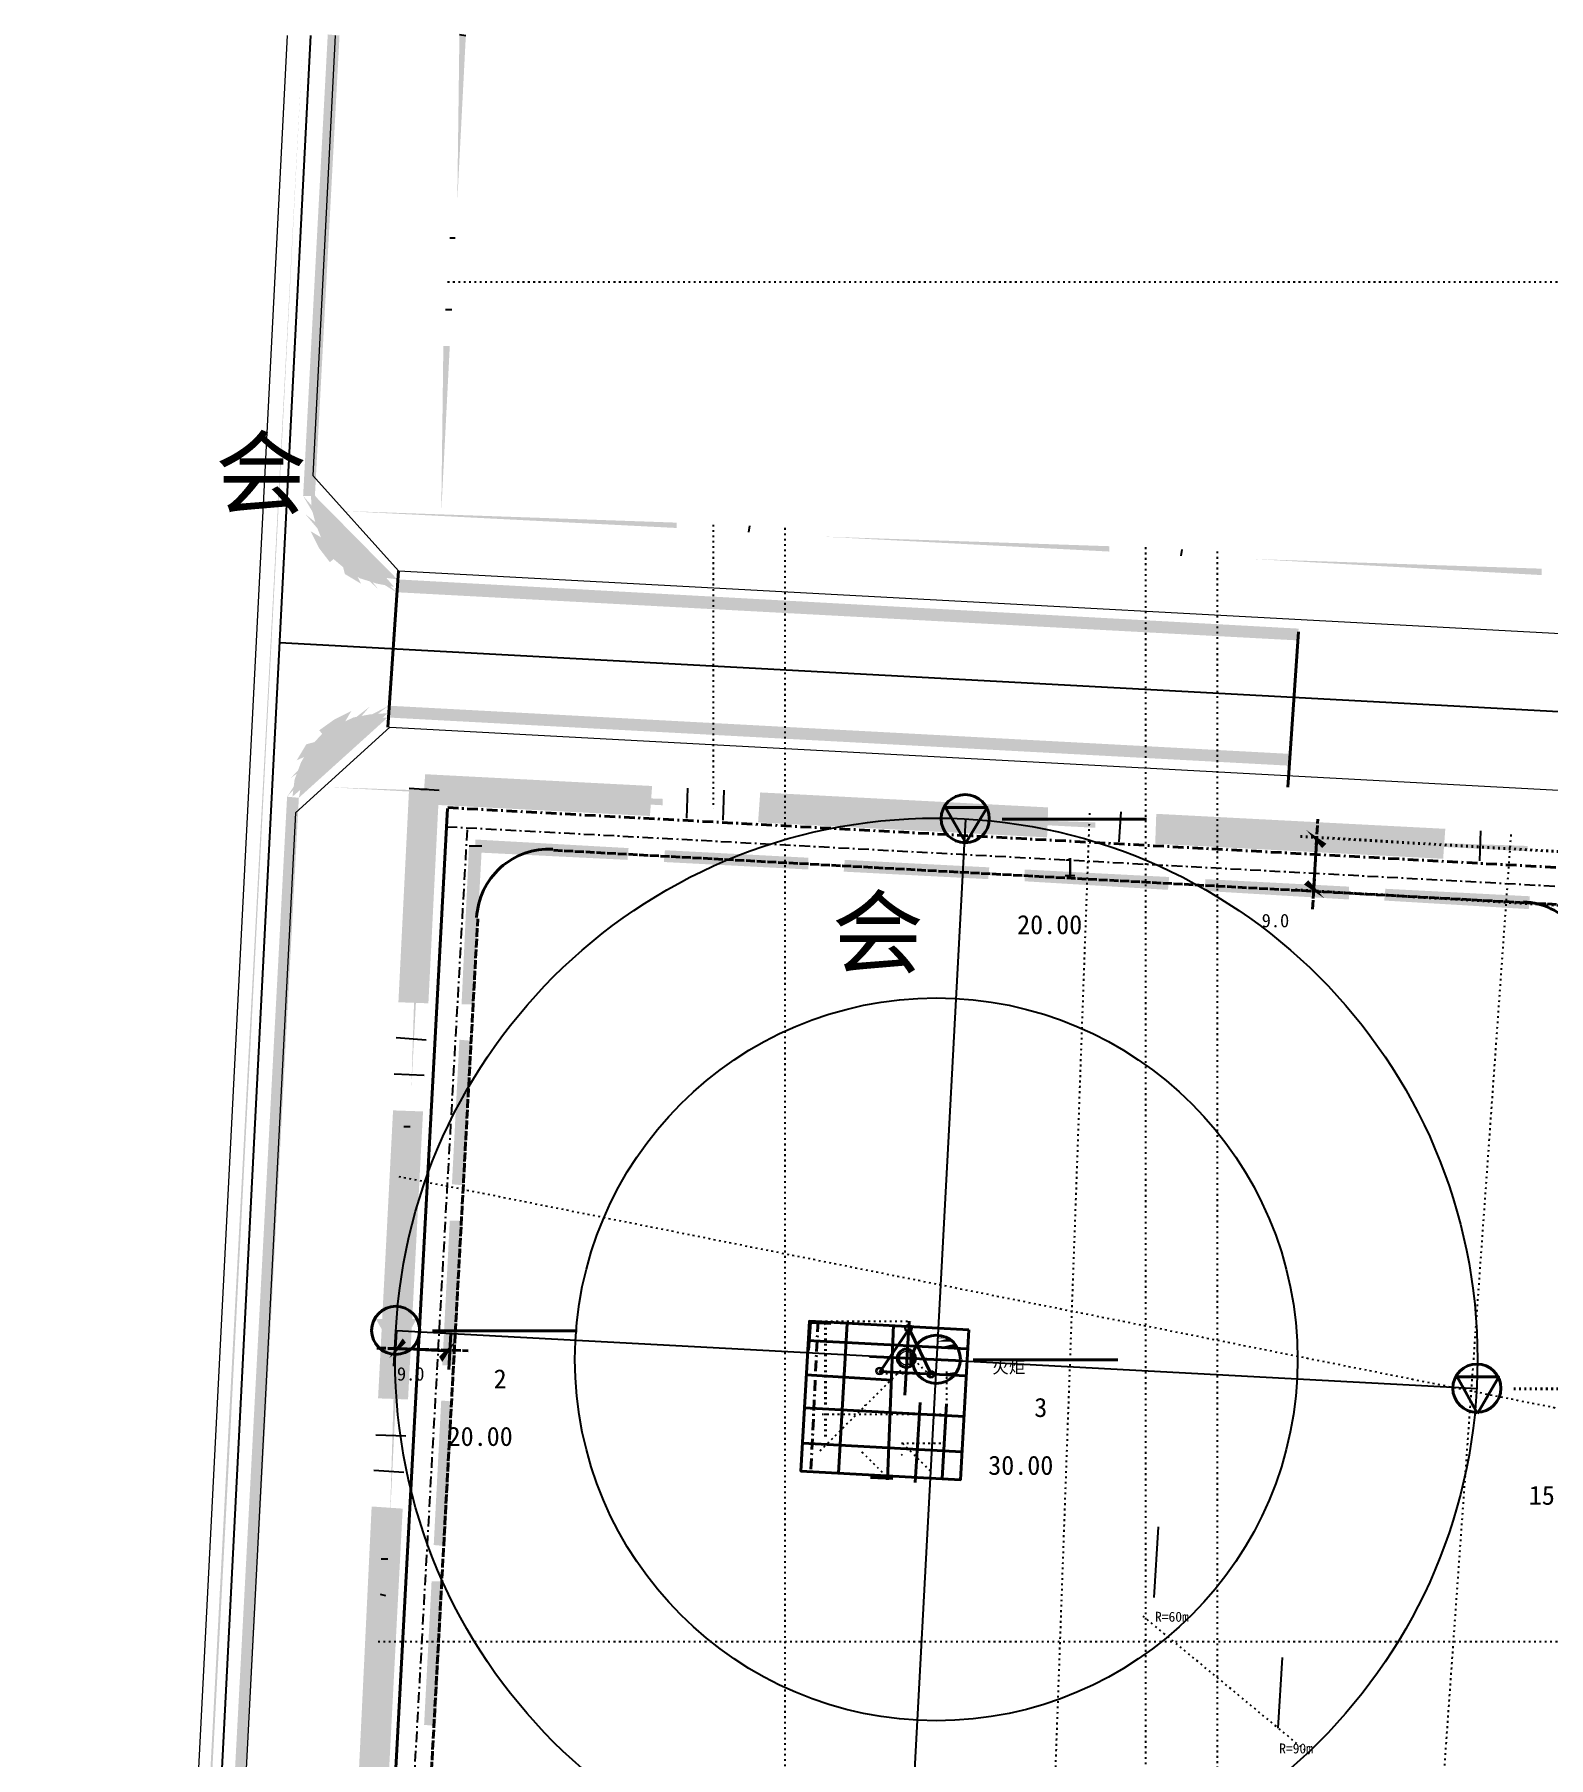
# Model space of a CAD drawing. Header units: metres. Extents: x 110 to 500, y 133 to 419.
# Drawn here: x 120.3 to 205.1, y 322.8 to 419.4 of the extents above; entities that cross this region are included whole.
import ezdxf

# ---------------------------------------------------------------- set-up
doc = ezdxf.new("R2010")
doc.units = ezdxf.units.M
for name, pattern in [('DASHDOT', [1, 0.6, -0.2, 0, -0.2]), ('DASHED', [0.6, 0.5, -0.1]), ('DOT', [0.2, 0, -0.2])]:
    doc.linetypes.add(name, pattern=pattern)
for name, color, linetype in [('PDF_0', 7, 'Continuous'), ('PDF_0-道路边线', 7, 'Continuous'), ('PDF_AXIS', 7, 'Continuous'), ('PDF_c- 现状道路', 7, 'Continuous'), ('PDF_d-道路中心线', 7, 'Continuous'), ('PDF_d-道路红线', 7, 'Continuous'), ('PDF_DM-尺寸标注', 7, 'Continuous'), ('PDF_PP-COM', 7, 'Continuous'), ('PDF_REIND', 7, 'Continuous'), ('PDF_ROAD-CENT', 7, 'Continuous'), ('PDF_勘探点', 7, 'Continuous'), ('PDF_界区', 7, 'Continuous'), ('PDF_绿线', 7, 'Continuous'), ('PDF_螺栓', 7, 'Continuous'), ('PDF_设备基础', 7, 'Continuous')]:
    doc.layers.add(name, color=color, linetype=linetype)
doc.styles.add('CHINESE', font='宋体')

msp = doc.modelspace()

# ---------------------------------------------------------------- hatches: boundary and pattern name
at = {"layer": 'PDF_0'}
for points in [[(135.32, 393.5), (135.98, 393.5), (137.36, 419.3), (136.7, 419.36)], [(136.82, 389.78), (137.36, 390.26), (137.66, 389.12), (138.56, 388.58), (138.02, 389.66), (139.52, 388.28), (138.8, 389.18), (140.54, 388.1), (139.7, 388.94), (140.6, 388.82), (135.98, 393.5), (136.1, 392.6), (135.32, 393.5), (136.34, 391.76), (135.44, 392.48), (136.76, 390.92), (135.74, 391.52), (136.22, 390.56)], [(191.06, 385.4), (191.12, 386.06), (140.6, 388.82), (140.54, 388.1)], [(135.5, 379.58), (134.96, 378.68), (136.04, 379.16), (134.6, 377.66), (135.56, 378.38), (134.42, 376.64), (135.26, 377.54), (135.08, 376.58), (140.06, 381.08), (139.16, 381.02), (140.12, 381.74), (138.26, 380.78), (139.04, 381.68), (137.42, 380.42), (138.02, 381.44), (137.06, 380.96), (136.22, 380.36), (136.64, 379.88)], [(190.58, 378.38), (190.64, 379.04), (140.12, 381.74), (140.06, 381.08)], [(142.04, 376.22), (154.76, 375.56), (154.88, 377.24), (142.16, 377.9)], [(124.4, 189.5), (125.06, 189.44), (135.08, 376.58), (134.42, 376.64)], [(140.66, 365.12), (142.34, 365.06), (142.94, 377), (141.26, 377.12)], [(160.82, 375.2), (177.02, 374.36), (177.08, 376.04), (160.94, 376.88)], [(183.08, 374), (199.22, 373.16), (199.34, 374.84), (183.14, 375.68)], [(191.78, 374.96), (191.54, 374.78), (192.68, 374), (191.78, 374.96), (192.68, 374), (192.44, 373.76), (191.54, 374.78)], [(144.2, 365), (144.86, 365), (145.34, 373.88), (144.62, 373.88)], [(144.98, 373.52), (153.5, 373.1), (153.56, 373.76), (144.98, 374.24)], [(155.54, 372.98), (163.64, 372.56), (163.64, 373.22), (155.6, 373.64)], [(165.62, 372.44), (173.72, 372.02), (173.78, 372.68), (165.68, 373.1)], [(175.76, 371.9), (183.8, 371.42), (183.86, 372.14), (175.76, 372.56)], [(185.84, 371.36), (193.94, 370.88), (193.94, 371.6), (185.9, 372.02)], [(192.26, 370.76), (192.56, 370.94), (191.42, 371.72), (192.26, 370.76), (191.42, 371.72), (191.66, 371.96), (192.56, 370.94)], [(195.92, 370.82), (204.02, 370.34), (204.08, 371.06), (195.98, 371.48)], [(143.66, 354.92), (144.32, 354.86), (144.74, 362.96), (144.08, 363.02)], [(139.52, 342.92), (141.2, 342.86), (142.04, 359), (140.36, 359.06)], [(143.12, 344.78), (143.84, 344.78), (144.26, 352.88), (143.54, 352.88)], [(139.88, 345.38), (140.12, 345.14), (140.9, 346.28), (139.88, 345.38), (140.9, 346.28), (141.08, 346.04), (140.12, 345.14)], [(144.14, 345.86), (143.9, 346.16), (143.12, 344.96), (144.14, 345.86), (143.12, 344.96), (142.94, 345.26), (143.9, 346.16)], [(142.64, 334.7), (143.3, 334.64), (143.72, 342.74), (143.06, 342.8)], [(138.38, 320.66), (140.06, 320.6), (140.9, 336.74), (139.16, 336.86)], [(142.1, 324.62), (142.76, 324.56), (143.18, 332.66), (142.52, 332.66)]]:
    msp.add_hatch(color=7, dxfattribs=at).paths.add_polyline_path(points)
at = {"layer": 'PDF_c- 现状道路'}
for points in [[(120.62, 142.46), (131.12, 338.72), (135.32, 419.3), (131, 338.72)], [(137.06, 419.3), (135.74, 393.8), (137.06, 419.3), (135.74, 393.8)], [(136.88, 390.08), (137.66, 389.42), (138.5, 388.88), (139.46, 388.58), (140.42, 388.4), (135.74, 393.8), (135.8, 392.78), (136.04, 391.88), (136.4, 390.98)], [(140.48, 388.52), (460.58, 371.3), (140.48, 388.52), (460.58, 371.3)], [(135.68, 379.4), (135.2, 378.56), (134.84, 377.6), (134.72, 376.64), (140.06, 381.32), (139.1, 381.26), (138.14, 381.08), (137.24, 380.66), (136.4, 380.18)], [(460.16, 364.1), (140.06, 381.32), (460.16, 364.1), (140.06, 381.32)], [(122.3, 142.46), (132.8, 338.66), (134.84, 376.64), (132.68, 338.66)]]:
    msp.add_hatch(color=7, dxfattribs=at).paths.add_polyline_path(points)
at = {"layer": 'PDF_勘探点'}
for points in [[(139.4, 347.36), (141.68, 347.36), (140.54, 345.38)], [(171.32, 346.34), (170.84, 346.34), (171.5, 346.28), (170.84, 346.28)], [(170.84, 346.1), (171.68, 346.1), (171.5, 346.28)], [(170.84, 345.74), (171.98, 345.74), (171.86, 345.98)], [(170.84, 344.24), (171.86, 344.24), (172.04, 344.42)], [(170.84, 343.82), (171.32, 343.82), (171.56, 343.94)]]:
    msp.add_hatch(color=7, dxfattribs=at).paths.add_polyline_path(points)
at = {"layer": 'PDF_绿线'}
for points in [[(143.6, 410), (143.96, 410), (144.08, 419.36), (143.6, 410), (144.08, 419.36), (144.44, 419.3), (143.96, 410)], [(142.7, 392.54), (143.06, 392.54), (143.18, 401.9), (142.7, 392.54), (143.18, 401.9), (143.54, 401.9), (143.06, 392.54)], [(137.42, 393.02), (137.42, 392.66), (156.26, 392), (137.42, 393.02), (156.26, 392), (156.26, 391.7), (137.42, 392.66)], [(164.36, 391.58), (164.36, 391.22), (180.5, 390.68), (164.36, 391.58), (180.5, 390.68), (180.5, 390.38), (164.36, 391.22)], [(188.6, 390.26), (188.6, 389.96), (204.74, 389.42), (188.6, 390.26), (204.74, 389.42), (204.74, 389.06), (188.6, 389.96)], [(136.64, 377.54), (136.64, 377.18), (155.48, 376.52), (136.64, 377.54), (155.48, 376.52), (155.48, 376.16), (136.64, 377.18)], [(141.08, 360.2), (141.38, 360.2), (141.92, 377.06), (141.08, 360.2), (141.92, 377.06), (142.28, 377.06), (141.38, 360.2)], [(163.58, 376.1), (163.52, 375.74), (179.72, 375.2), (163.58, 376.1), (179.72, 375.2), (179.72, 374.9), (163.52, 375.74)], [(187.82, 374.78), (187.76, 374.42), (203.96, 373.88), (187.82, 374.78), (203.96, 373.88), (203.96, 373.58), (187.76, 374.42)], [(139.82, 335.96), (140.18, 335.96), (140.66, 352.1), (139.82, 335.96), (140.66, 352.1), (140.96, 352.1), (140.18, 335.96)], [(138.56, 311.72), (138.92, 311.66), (139.4, 327.86), (138.56, 311.72), (139.4, 327.86), (139.76, 327.86), (138.92, 311.66)]]:
    msp.add_hatch(color=7, dxfattribs=at).paths.add_polyline_path(points)

# ---------------------------------------------------------------- linework, layer by layer
at = {"layer": 'PDF_0', "color": 7, "lineweight": 40}
for points in [[(140.06, 380.54), (140.66, 389.3)], [(190.52, 377.18), (191.12, 385.88)], [(140.54, 346.7), (140.42, 344.72)], [(143.48, 344.54), (143.6, 346.58)]]:
    msp.add_lwpolyline(points, dxfattribs=at)
at = {"layer": 'PDF_0', "color": 1}
for points in [[(141.26, 377.12), (142.94, 377)], [(156.86, 377.12), (156.8, 375.44)], [(158.9, 377), (158.84, 375.32)], [(181.16, 375.8), (181.04, 374.12)], [(201.32, 374.72), (201.26, 373.04)], [(140.54, 363.14), (142.22, 363.02)], [(140.42, 361.1), (142.1, 361.04)], [(139.4, 340.88), (141.08, 340.82)], [(139.28, 338.9), (140.96, 338.78)]]:
    msp.add_lwpolyline(points, dxfattribs=at)
at = {"layer": 'PDF_0', "color": 1, "linetype": 'DOT'}
for points in [[(175.94, 278.48), (179.419, 375.909)], [(196.1, 277.46), (203.04, 374.623)]]:
    msp.add_lwpolyline(points, dxfattribs=at)
at = {"layer": 'PDF_0', "color": 7, "linetype": 'DASHED', "lineweight": 40}
for points in [[(191.9, 370.34), (192.196, 375.38)], [(139.46, 345.74), (144.563, 345.59)]]:
    msp.add_lwpolyline(points, dxfattribs=at)
at = {"layer": 'PDF_0', "color": 2}
msp.add_lwpolyline([(144.62, 373.88), (145.34, 373.88)], dxfattribs=at)
at = {"layer": 'PDF_0', "color": 7, "linetype": 'DOT', "lineweight": 40}
for points in [[(472.837, 357.849), (191.12, 374.42)], [(190.94, 371.42), (428.593, 357.441)]]:
    msp.add_lwpolyline(points, dxfattribs=at)
at = {"layer": 'PDF_0-道路边线', "color": 3, "lineweight": 40}
msp.add_lwpolyline([(138.74, 289.22), (143.42, 375.98)], dxfattribs=at)
at = {"layer": 'PDF_0-道路边线', "color": 3, "linetype": 'DASHDOT', "lineweight": 40}
msp.add_lwpolyline([(143.423, 376.027), (459.08, 359)], dxfattribs=at)
at = {"layer": 'PDF_0-道路边线', "color": 3, "linetype": 'DASHED', "lineweight": 40}
for points in [[(149.36, 373.64), (451.871, 357.297)], [(140.72, 289.1), (145.11, 369.799)]]:
    msp.add_lwpolyline(points, dxfattribs=at)
at = {"layer": 'PDF_0-道路边线', "color": 3, "lineweight": 40}
for centre, start, end in [((149.09, 369.65), 86.91812, 176.91848), ((203.51, 366.71), -3.08168, 86.91868)]:
    msp.add_arc(centre, 4.05, start, end, dxfattribs=at)
at = {"layer": 'PDF_AXIS', "color": 3, "lineweight": 40}
for points in [[(164.9, 347.12), (163.76, 347.18), (163.64, 345.62)], [(165.805, 347.119), (165.32, 338.719)], [(170.54, 344.24), (169.28, 346.82), (167.66, 344.42), (172.46, 344.18)], [(168.407, 347.039), (168.08, 338.36)], [(163.599, 346.165), (172.53, 345.695)], [(163.52, 344.24), (168.32, 343.94)], [(172.369, 341.898), (163.4, 342.38)], [(169.903, 342.686), (169.623, 338.207)], [(171.38, 342.62), (171.14, 338.42)], [(172.22, 339.92), (163.322, 340.401)], [(168.38, 338.42), (167.12, 338.48)]]:
    msp.add_lwpolyline(points, dxfattribs=at)
at = {"layer": 'PDF_AXIS', "color": 3, "linetype": 'DASHDOT', "lineweight": 40}
msp.add_lwpolyline([(164.18, 347.24), (163.778, 338.802)], dxfattribs=at)
at = {"layer": 'PDF_AXIS', "color": 3, "lineweight": 0}
for centre, radius in [((169.25, 346.85), 0.15), ((169.13, 345.17), 0.39), ((167.63, 344.45), 0.15), ((170.51, 344.27), 0.15)]:
    msp.add_circle(centre, radius, dxfattribs=at)
at = {"layer": 'PDF_d-道路中心线', "color": 1}
for points in [[(135.74, 419.3), (121.76, 146.18), (121.58, 142.46)], [(134, 385.28), (468.98, 367.22)]]:
    msp.add_lwpolyline(points, dxfattribs=at)
at = {"layer": 'PDF_d-道路红线', "color": 5, "lineweight": 5}
for points in [[(134.42, 419.3), (120.44, 146.24), (120.26, 142.46)], [(137.12, 419.3), (135.86, 394.64), (140.66, 389.3)], [(140.66, 389.3), (304.22, 380.48), (321.08, 379.58), (459.74, 372.14)], [(140.18, 380.54), (134.9, 375.74), (129.44, 270.02)], [(140.18, 380.54), (303.8, 371.72), (320.6, 370.82), (459.26, 363.38)]]:
    msp.add_lwpolyline(points, dxfattribs=at)
at = {"layer": 'PDF_DM-尺寸标注', "color": 7, "lineweight": 40}
for points in [[(191.96, 371.36), (192.14, 374.36)], [(143.54, 345.56), (140.48, 345.74)]]:
    msp.add_lwpolyline(points, dxfattribs=at)
at = {"layer": 'PDF_PP-COM', "color": 7}
for points in [[(169.22, 314.78), (172.46, 375.38)], [(201.14, 343.46), (140.54, 346.7)]]:
    msp.add_lwpolyline(points, dxfattribs=at)
at = {"layer": 'PDF_PP-COM', "color": 4}
for points in [[(183.02, 331.76), (183.26, 335.72)], [(189.98, 324.44), (190.22, 328.4)]]:
    msp.add_lwpolyline(points, dxfattribs=at)
at = {"layer": 'PDF_PP-COM', "color": 4, "linetype": 'DOT'}
msp.add_lwpolyline([(191.72, 323), (182.254, 330.834)], dxfattribs=at)
at = {"layer": 'PDF_PP-COM', "color": 4}
for centre, radius in [((170.81, 345.106), 30.334), ((170.81, 345.107), 20.253)]:
    msp.add_circle(centre, radius, dxfattribs=at)
at = {"layer": 'PDF_REIND', "color": 1, "lineweight": 40}
for points in [[(169.04, 343.1), (169.28, 347.24)], [(172.28, 345.02), (167.06, 345.26)]]:
    msp.add_lwpolyline(points, dxfattribs=at)
at = {"layer": 'PDF_ROAD-CENT', "color": 6, "linetype": 'DASHDOT'}
for points in [[(139.46, 284.12), (144.531, 374.888)], [(143.36, 374.96), (457.491, 358.131)]]:
    msp.add_lwpolyline(points, dxfattribs=at)
at = {"layer": 'PDF_勘探点', "color": 5, "lineweight": 40}
for points in [[(172.46, 374.06), (173.66, 376.04), (171.32, 376.04)], [(201.14, 342.08), (202.34, 344.12), (200, 344.12)]]:
    msp.add_lwpolyline(points, close=True, dxfattribs=at)
for points in [[(174.5, 375.38), (182.6, 375.38)], [(142.58, 346.7), (150.68, 346.7)], [(172.88, 345.08), (180.98, 345.08)]]:
    msp.add_lwpolyline(points, dxfattribs=at)
at = {"layer": 'PDF_勘探点', "color": 5, "linetype": 'DOT', "lineweight": 40}
msp.add_lwpolyline([(203.18, 343.46), (269.84, 343.46)], dxfattribs=at)
at = {"layer": 'PDF_勘探点', "color": 5, "lineweight": 40}
for centre in [(172.43, 375.41), (140.51, 346.73), (170.81, 345.11), (201.11, 343.49)]:
    msp.add_circle(centre, 1.35, dxfattribs=at)
at = {"layer": 'PDF_界区', "color": 7, "lineweight": 40}
msp.add_lwpolyline([(172.64, 346.76), (163.7, 347.24), (163.22, 338.84), (172.16, 338.36)], close=True, dxfattribs=at)
at = {"layer": 'PDF_绿线', "color": 3}
for points in [[(144.08, 419.36), (144.44, 419.3)], [(143.54, 407.96), (143.84, 407.96)], [(143.3, 403.94), (143.66, 403.94)], [(160.34, 391.82), (160.28, 391.46)], [(184.58, 390.5), (184.52, 390.14)], [(141.92, 377.06), (142.28, 377.06)], [(140.96, 358.16), (141.32, 358.16)], [(139.7, 333.92), (140.06, 333.92)], [(139.64, 331.94), (139.94, 331.88)]]:
    msp.add_lwpolyline(points, dxfattribs=at)
at = {"layer": 'PDF_绿线', "color": 3, "linetype": 'DOT'}
for points in [[(143.42, 405.5), (477.08, 405.5)], [(158.3, 391.88), (158.3, 375.98)], [(162.32, 391.7), (162.32, 269.66)], [(182.54, 390.62), (182.54, 268.64)], [(186.56, 390.38), (186.56, 278.72)], [(140.676, 355.361), (457.28, 292.04)], [(139.52, 329.3), (472.82, 329.3)]]:
    msp.add_lwpolyline(points, dxfattribs=at)
at = {"layer": 'PDF_螺栓', "color": 1, "linetype": 'DOT'}
for points in [[(163.7, 347.24), (169.4, 347.24)], [(164.3, 339.98), (169.49, 345.17)], [(169.55, 345.11), (170.48, 344.18)], [(170.48, 344.3), (167.54, 344.3)], [(171.38, 344.42), (171.38, 342.26)], [(171.38, 342.02), (164.42, 342.02)], [(170.481, 338.84), (168.86, 340.46)], [(168.86, 340.4), (171.26, 340.4)], [(166.64, 339.92), (167.87, 338.69)]]:
    msp.add_lwpolyline(points, dxfattribs=at)
at = {"layer": 'PDF_螺栓', "color": 1}
for points in [[(164.54, 347.06), (164.6, 347.12)], [(169.34, 345.56), (169.34, 344.78)], [(166.82, 342.5), (166.82, 342.56)], [(164.36, 339.98), (164.3, 340.04)], [(166.64, 339.86), (166.7, 339.92)], [(168.86, 339.74), (168.92, 339.8)]]:
    msp.add_lwpolyline(points, dxfattribs=at)
at = {"layer": 'PDF_螺栓', "color": 1, "linetype": 'DOT', "lineweight": 40}
msp.add_lwpolyline([(164.6, 347.18), (164.6, 340.64)], dxfattribs=at)
at = {"layer": 'PDF_设备基础', "color": 7, "lineweight": 0}
for centre in [(169.25, 346.85), (167.63, 344.45), (170.51, 344.27)]:
    msp.add_circle(centre, 0.21, dxfattribs=at)
at = {"layer": 'PDF_设备基础', "color": 7, "lineweight": 40}
msp.add_circle((169.13, 345.17), 0.51, dxfattribs=at)

# ---------------------------------------------------------------- texts
at = {"attachment_point": 7, "style": 'CHINESE'}
for s, insert, char_height in [('会', (130.4, 392.476), 3.774), ('会', (164.96, 366.736), 3.774), ('9.0', (189.05, 369.309), 0.7548), ('火炬', (173.947, 344.248), 0.679), ('9.0', (140.579, 343.904), 0.7548), ('R=60m', (183.07, 330.392), 0.5565), ('R=90m', (190.03, 323.012), 0.5565)]:
    msp.add_mtext(s, dxfattribs=dict(at, insert=insert, char_height=char_height))
at = {"color": 5, "attachment_point": 7, "style": 'CHINESE'}
for s, insert, char_height in [('1', (177.92, 372.158), 1.073), ('20.00', (175.34, 368.918), 1.0728), ('2', (146, 343.478), 1.073), ('3', (176.3, 341.858), 1.073), ('20.00', (143.42, 340.238), 1.0728), ('30.00', (173.72, 338.618), 1.0728), ('15.00', (204.02, 336.938), 1.0728)]:
    msp.add_mtext(s, dxfattribs=dict(at, insert=insert, char_height=char_height))

doc.saveas('drawing.dxf')
